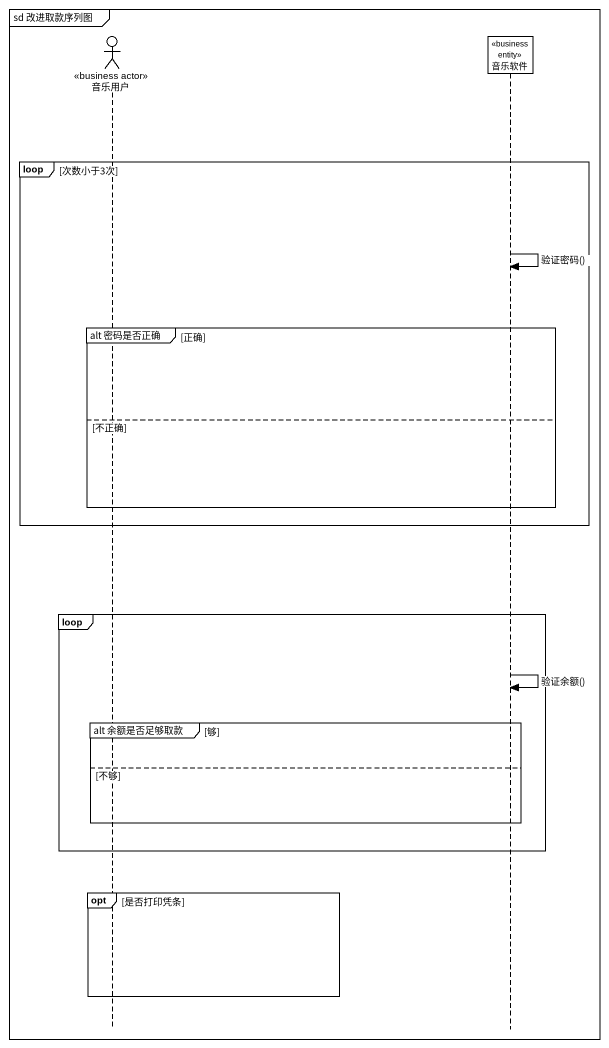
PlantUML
@startuml
mainframe sd 改进取款序列图
hide footbox
actor 音乐用户 <<business actor>>
participant 音乐软件 <<business entity>>

loop 次数小于3次
  音乐软件 -> 音乐软件 : 验证密码()
  group alt 密码是否正确 [正确]
  else 不正确
  end
end
loop
  音乐软件 -> 音乐软件 : 验证余额()
  group alt 余额是否足够取款 [够]
  else 不够
  end
end
opt 是否打印凭条
end
@enduml
